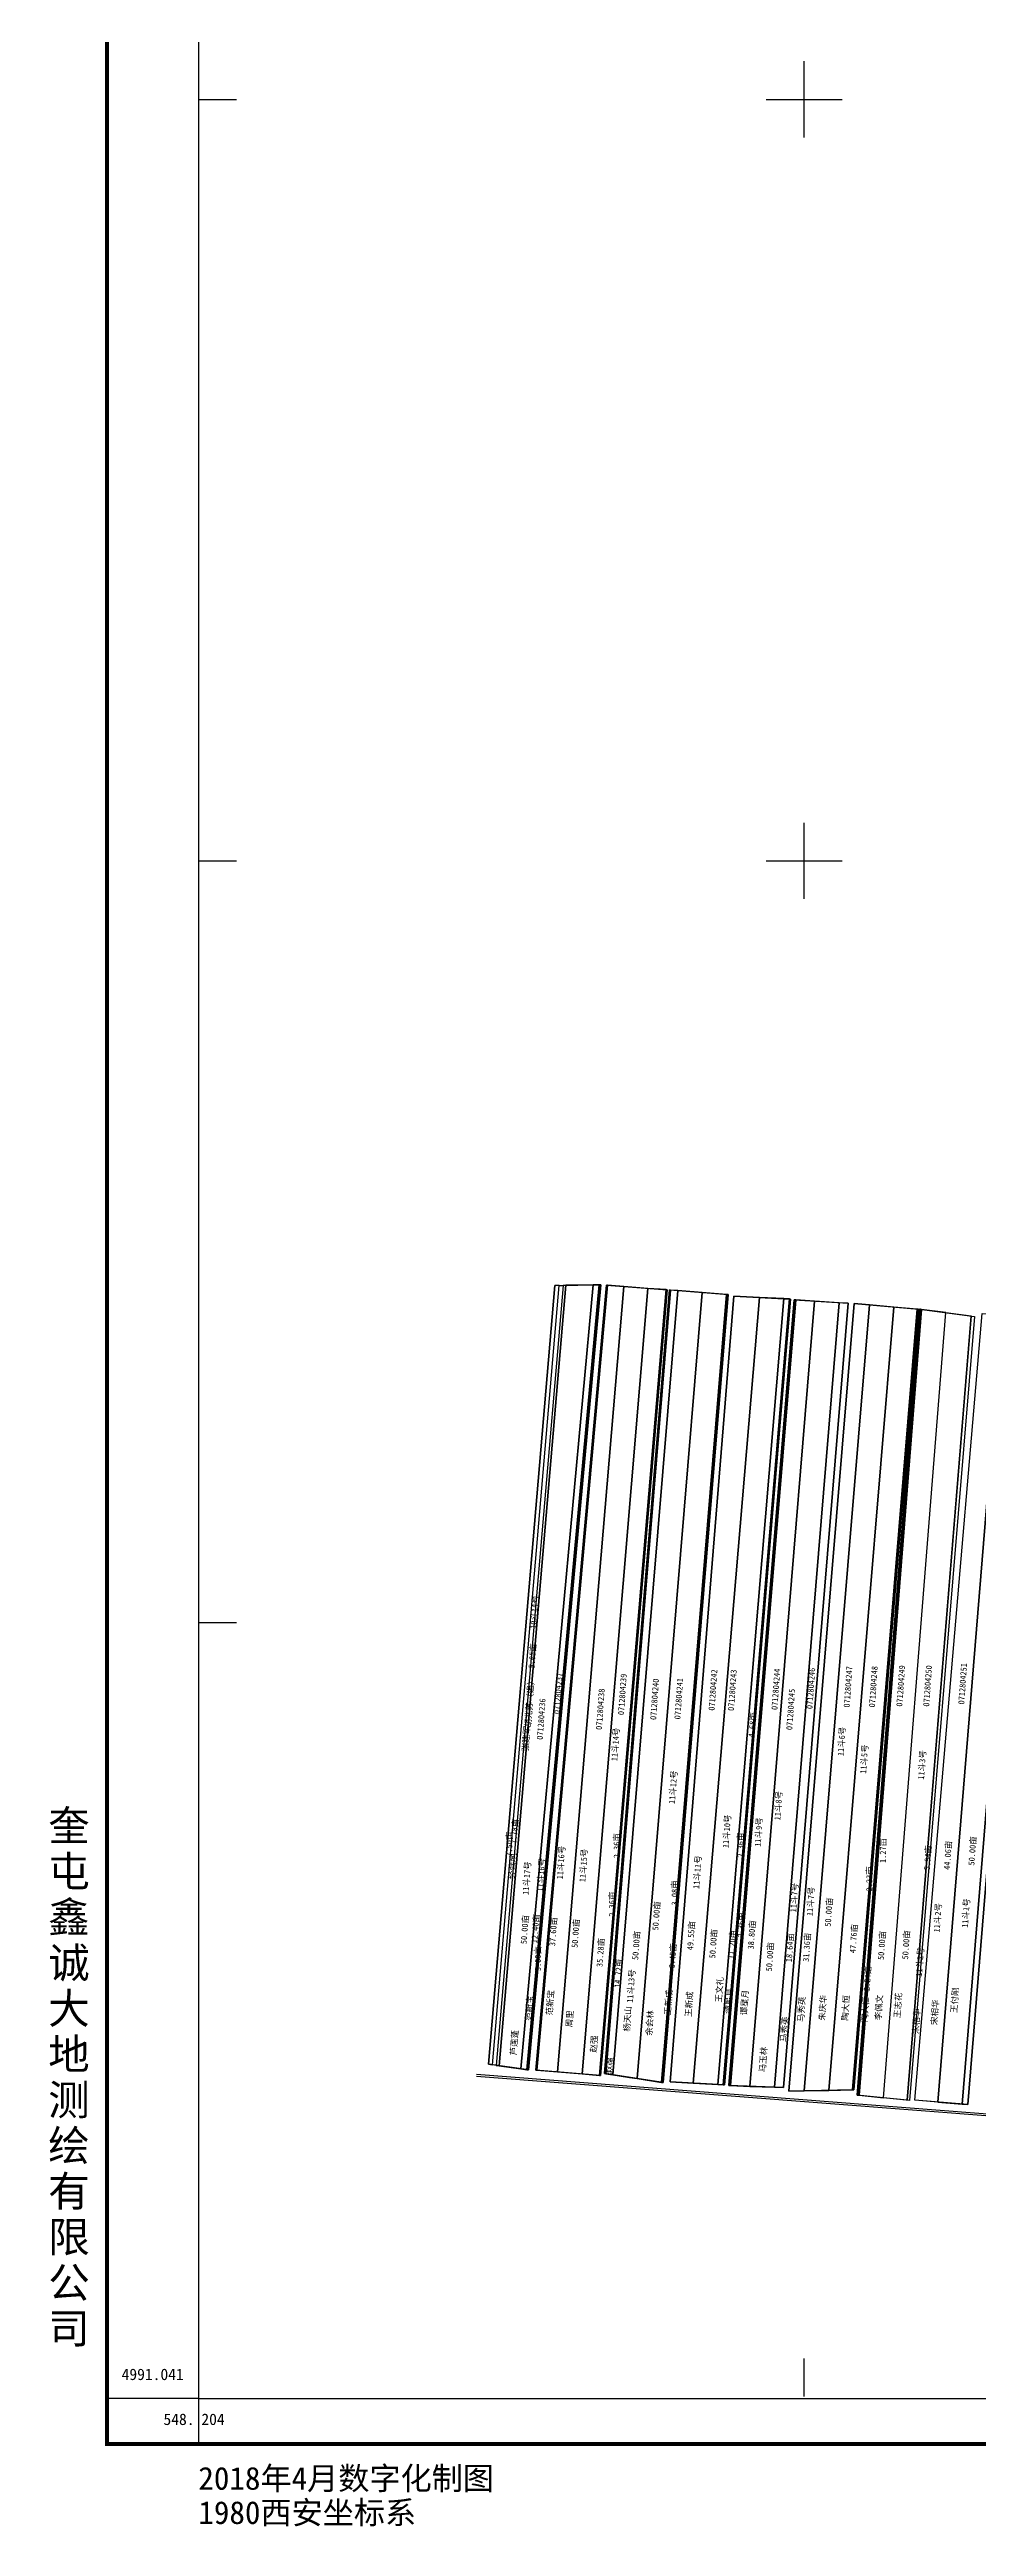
# Model space of a CAD drawing. Extents: x 548008 to 28551814, y 4990738 to 4997387.
# Drawn here: x 548008 to 549229, y 4990813 to 4994065 of the extents above; entities that cross this region are included whole.
import ezdxf
from ezdxf.enums import TextEntityAlignment as Align

# ---------------------------------------------------------------- set-up
doc = ezdxf.new("R2010")
doc.units = 0
doc.header["$LTSCALE"] = 10
for name, color, linetype in [('3.23分地', 7, 'CONTINUOUS'), ('TK', 7, 'CONTINUOUS'), ('出水桩', 5, 'CONTINUOUS'), ('地块名称', 6, 'CONTINUOUS'), ('地籍号', 7, 'CONTINUOUS'), ('扣减面积', 3, 'CONTINUOUS'), ('权利人', 10, 'CONTINUOUS'), ('林带', 3, 'CONTINUOUS'), ('测地框', 1, 'CONTINUOUS'), ('经营地', 5, 'CONTINUOUS'), ('经营地面积', 5, 'CONTINUOUS'), ('身份地块', 1, 'CONTINUOUS'), ('身份地面积', 1, 'CONTINUOUS')]:
    doc.layers.add(name, color=color, linetype=linetype)
doc.styles.add('宋体', font='')
doc.styles.get('宋体').set_extended_font_data('SimSun')

msp = doc.modelspace()

# ---------------------------------------------------------------- linework, layer by layer
at = {"layer": '3.23分地', "color": 1, "linetype": 'Continuous', "flags": 128}
for points in [[(548686.8, 4992442.6), (548683.1, 4992442.5), (548595.5, 4991418.3), (548599.2, 4991417.7)], [(548722.8, 4992443.2), (548686.8, 4992442.6), (548599.2, 4991417.7), (548627.8, 4991413.6), (548627.8, 4991413.6), (548627.8, 4991413.6)], [(548818.5, 4992436.9), (548794.6, 4992438.6), (548708.4, 4991407), (548731, 4991405.1)], [(548833.9, 4992435.6), (548824.5, 4992436.4), (548739.3, 4991407.1), (548748.7, 4991405.7)], [(548973.4, 4992425.1), (548941.2, 4992426.6), (548854.3, 4991394.9), (548886.5, 4991393.1)], [(549045.9, 4992419.8), (549013.7, 4992421.9), (548928.5, 4991390.7), (548960.8, 4991389.5)]]:
    msp.add_lwpolyline(points, close=True, dxfattribs=at)
at = {"layer": 'TK', "linetype": 'Continuous'}
for p, q in [((549000, 4993950), (549000, 4994050)), ((548204, 4994000), (548254, 4994000)), ((548950, 4994000), (549050, 4994000)), ((549000, 4992950), (549000, 4993050)), ((548204, 4993000), (548254, 4993000)), ((548950, 4993000), (549050, 4993000)), ((548204, 4992000), (548254, 4992000)), ((548204, 4991041), (548204, 4990921)), ((549000, 4990983.3), (549000, 4991033.3)), ((548204, 4990980.9), (548084, 4990980.9))]:
    msp.add_line(p, q, dxfattribs=at)
at = {"layer": 'TK', "linetype": 'Continuous', "const_width": 5, "flags": 128}
msp.add_lwpolyline([(548084, 4990921), (553324, 4990921), (553324, 4997161), (548084, 4997161)], close=True, dxfattribs=at)
at = {"layer": 'TK', "linetype": 'Continuous', "flags": 128}
msp.add_lwpolyline([(548204, 4990980.9), (553204, 4990980.9), (553204, 4997041), (548204, 4997041)], close=True, dxfattribs=at)
at = {"layer": '出水桩', "color": 2, "linetype": 'Continuous', "flags": 128}
for points in [[(548732.8, 4992443.4), (548730.8, 4992443.4), (548635.7, 4991412.4), (548637.6, 4991412.2)], [(548820, 4992436.7), (548818.5, 4992436.9), (548731, 4991405.1), (548732.5, 4991405)], [(548824.5, 4992436.4), (548822.9, 4992436.5), (548737.8, 4991407.4), (548739.3, 4991407.1)], [(548900.2, 4992430.4), (548898.3, 4992430.6), (548812.9, 4991395.9), (548814.8, 4991395.6)], [(548982.1, 4992424.6), (548980.6, 4992424.7), (548893.7, 4991392.7), (548895.2, 4991392.6)], [(548989, 4992423.6), (548986.8, 4992423.7), (548901.1, 4991391.8), (548903.3, 4991391.7)], [(549150.1, 4992411.1), (549148.6, 4992411.3), (549063.6, 4991386), (549065.1, 4991386)], [(549152.7, 4992411.1), (549151.4, 4992411.3), (549069.5, 4991379.3), (549070.7, 4991379.1)]]:
    msp.add_lwpolyline(points, close=True, dxfattribs=at)
at = {"layer": '出水桩', "color": 2, "linetype": 'Continuous', "elevation": 281.2, "flags": 128}
msp.add_lwpolyline([(548647.5, 4991412.1), (548648.8, 4991412), (548741.7, 4992442.6), (548740.4, 4992442.7)], close=True, dxfattribs=at)
at = {"layer": '林带', "color": 3, "linetype": 'Continuous', "elevation": 281.1, "flags": 128}
msp.add_lwpolyline([(548585.1, 4991419.8), (548590.5, 4991419), (548678.1, 4992442.4), (548672.5, 4992442.3)], close=True, dxfattribs=at)
at = {"layer": '林带', "color": 3, "linetype": 'Continuous', "flags": 128}
msp.add_lwpolyline([(549299.5, 4992399.9), (549292.2, 4992400.5), (549207.7, 4991367.4), (549215, 4991366.8)], close=True, dxfattribs=at)
at = {"layer": '测地框', "color": 0, "linetype": 'Continuous', "flags": 128}
for points, elevation in [([(548637.6, 4991412.2), (548585.1, 4991419.8), (548672.5, 4992442.3), (548732.8, 4992443.4)], 281.1), ([(548732.5, 4991405), (548647.5, 4991412.1), (548740.4, 4992442.7), (548820, 4992436.7)], 281.2), ([(548814.8, 4991395.6), (548737.8, 4991407.4), (548822.9, 4992436.5), (548900.2, 4992430.4)], 281.2), ([(548895.2, 4991392.6), (548824.1, 4991396.6), (548907.6, 4992428.3), (548982.1, 4992424.6)], 281.4), ([(548972.8, 4991389), (548901.1, 4991391.8), (548986.8, 4992423.7), (549057.9, 4992419)], 281.2), ([(549065.1, 4991386), (548979.8, 4991384.4), (549065.6, 4992418.7), (549150.1, 4992411.1)], 281.5), ([(549138.3, 4991372.3), (549069.5, 4991379.3), (549151.4, 4992411.3), (549223.7, 4992401.8)], 281.5), ([(549215, 4991366.8), (549145.5, 4991372.5), (549234, 4992405.8), (549299.5, 4992399.9)], 281.3)]:
    msp.add_lwpolyline(points, close=True, dxfattribs=dict(at, elevation=elevation))
for points, elevation in [([(549601.7, 4991323.8), (548569.4, 4991403.7)], 282), ([(549601.8, 4991326.3), (548569.5, 4991406.2)], 282.4)]:
    msp.add_lwpolyline(points, dxfattribs=dict(at, elevation=elevation))
at = {"layer": '经营地', "color": 5, "linetype": 'Continuous', "flags": 128}
msp.add_lwpolyline([(548595.5, 4991418.3), (548590.5, 4991419), (548678.1, 4992442.4), (548683.1, 4992442.5)], close=True, dxfattribs=at)
at = {"layer": '身份地块', "color": 1, "linetype": 'Continuous', "flags": 128}
for points in [[(548730.8, 4992443.4), (548722.8, 4992443.2), (548627.8, 4991413.6), (548635.7, 4991412.4)], [(548763.1, 4992441), (548741.7, 4992442.6), (548648.8, 4991412), (548675.7, 4991409.8), (548675.7, 4991409.8)], [(548794.6, 4992438.6), (548763.1, 4992441), (548675.7, 4991409.8), (548708.4, 4991407), (548708.4, 4991407)], [(548865.9, 4992433.1), (548833.9, 4992435.6), (548748.7, 4991405.7), (548770.6, 4991402.3), (548780.7, 4991400.8)], [(548898, 4992430.6), (548865.9, 4992433.1), (548780.7, 4991400.8), (548812.6, 4991395.9)], [(548898.3, 4992430.6), (548898, 4992430.6), (548812.6, 4991395.9), (548812.9, 4991395.9)], [(548941.2, 4992426.6), (548907.6, 4992428.3), (548824.1, 4991396.6), (548854.3, 4991394.9)], [(548980.6, 4992424.7), (548973.4, 4992425.1), (548886.5, 4991393.1), (548893.7, 4991392.7)], [(549013.7, 4992421.9), (548989, 4992423.6), (548903.3, 4991391.7), (548928.5, 4991390.7)], [(549057.9, 4992419), (549045.9, 4992419.8), (548960.8, 4991389.5), (548972.8, 4991389)], [(549085.7, 4992416.9), (549065.6, 4992418.6), (548979.8, 4991384.4), (549000.1, 4991384.8)], [(549117.8, 4992414), (549085.7, 4992416.9), (549000.1, 4991384.8), (549032.5, 4991385.4)], [(549148.6, 4992411.3), (549117.8, 4992414), (549032.5, 4991385.4), (549063.6, 4991386)], [(549154.1, 4992410.9), (549152.7, 4992411.1), (549070.7, 4991379.1), (549072.2, 4991379)], [(549186.1, 4992406.7), (549154.1, 4992410.9), (549072.2, 4991379), (549104.2, 4991375.8)], [(549260.2, 4992403.4), (549175.7, 4991370), (549145.5, 4991372.5), (549234, 4992405.8)], [(549292.2, 4992400.5), (549260.2, 4992403.4), (549175.7, 4991370), (549207.7, 4991367.4)], [(549292.2, 4992400.5), (549207.7, 4991367.4), (549175.7, 4991370), (549260.2, 4992403.4)]]:
    msp.add_lwpolyline(points, close=True, dxfattribs=at)
at = {"layer": '身份地块', "color": 1, "linetype": 'Continuous', "elevation": 281.5, "flags": 128}
for points in [[(549219.3, 4992402.4), (549135.1, 4991372.6), (549104.2, 4991375.8), (549186.1, 4992406.7)], [(549223.7, 4992401.8), (549138.3, 4991372.3), (549135.1, 4991372.6), (549219.3, 4992402.3)]]:
    msp.add_lwpolyline(points, close=True, dxfattribs=at)

# ---------------------------------------------------------------- texts
at = {"layer": '3.23分地', "color": 1, "linetype": 'Continuous', "style": '宋体'}
for s, p in [('张建军', (548634.4, 4991847.4)), ('王文礼', (548888.2, 4991517.7)), ('芦莲蓬', (548618.8, 4991448.1)), ('赵强', (548723.5, 4991446.3)), ('赵强', (548745.2, 4991417.9)), ('马玉林', (548945.8, 4991426))]:
    msp.add_text(s, height=8, rotation=86, dxfattribs=at).set_placement(p, align=Align.MIDDLE)
at = {"layer": 'TK', "color": 0, "linetype": 'Continuous', "style": '宋体'}
for s, p in [('奎', (548034, 4991701)), ('屯', (548034, 4991641)), ('鑫', (548034, 4991581)), ('诚', (548034, 4991521)), ('大', (548034, 4991461)), ('地', (548034, 4991401)), ('测', (548034, 4991341)), ('绘', (548034, 4991281)), ('有', (548034, 4991221)), ('限', (548034, 4991161)), ('公', (548034, 4991101)), ('司', (548034, 4991041))]:
    msp.add_text(s, height=40, dxfattribs=at).set_placement(p, align=Align.BOTTOM_CENTER)
msp.add_text('4991.041', height=15, dxfattribs=at).set_placement((548144, 4991012.4), align=Align.MIDDLE)
msp.add_text('548.', height=15, dxfattribs=at).set_placement((548199, 4990953.5), align=Align.MIDDLE_RIGHT)
for s, height, p in [('204', 15, (548208, 4990953.5)), ('2018年4月数字化制图', 30, (548204, 4990876)), ('1980西安坐标系', 30, (548204, 4990831))]:
    msp.add_text(s, height=height, dxfattribs=at).set_placement(p, align=Align.MIDDLE_LEFT)
at = {"layer": '地块名称', "color": 1, "linetype": 'Continuous', "style": '宋体'}
for s, p in [('10斗14号', (548645.2, 4992013.5)), ('11斗14号', (548751.7, 4991839.8)), ('11斗6号', (549048.9, 4991843.8)), ('11斗5号', (549078.4, 4991820.4)), ('11斗3号', (549154.5, 4991812.9)), ('11斗12号', (548827.4, 4991783.6)), ('11斗8号', (548965.7, 4991759.4, 281.5)), ('11斗10号', (548898, 4991725.7)), ('11斗9号', (548939.9, 4991724.7, 563)), ('11斗17号', (548635.2, 4991664.2, 1124.4)), ('11斗16号', (548653.9, 4991668.6, -0.2)), ('11斗16号', (548680.1, 4991684.7, -0.1)), ('11斗15号', (548709.7, 4991680.9)), ('11斗11号', (548859.3, 4991672)), ('11斗7号', (548986.5, 4991638.6, 281.5)), ('11斗7号', (549008.2, 4991633.7, 281.5)), ('11斗2号', (549175.1, 4991612.2)), ('11斗1号', (549212.1, 4991618.3)), ('11斗2号', (549151.7, 4991554.1)), ('11斗13号', (548772.2, 4991522.5))]:
    msp.add_text(s, height=8, rotation=86, dxfattribs=at).set_placement(p, align=Align.MIDDLE)
at = {"layer": '地籍号', "color": 1, "linetype": 'Continuous', "style": '宋体'}
for s, p in [('0712804242', (548880.1, 4991911.2)), ('0712804244', (548962.7, 4991912.1)), ('0712804246', (549008.7, 4991913.3)), ('0712804247', (549057.6, 4991915.3)), ('0712804248', (549090.8, 4991915.5)), ('0712804249', (549126.8, 4991916.5)), ('0712804250', (549162.1, 4991916.5)), ('0712804251', (549208.2, 4991919.4)), ('0712804237', (548676.6, 4991906.7)), ('0712804238', (548732.1, 4991886)), ('0712804239', (548761.1, 4991905.4)), ('0712804240', (548803.4, 4991899)), ('0712804241', (548835.2, 4991899.8)), ('0712804243', (548905.6, 4991910.9)), ('0712804245', (548982.2, 4991885.7)), ('0712804236', (548654.4, 4991873))]:
    msp.add_text(s, height=8, rotation=86, dxfattribs=at).set_placement(p, align=Align.MIDDLE)
at = {"layer": '扣减面积', "color": 3, "linetype": 'Continuous', "style": '宋体'}
for s, p in [('7.50亩', (548616.5, 4991692.4, 281.2)), ('2.36亩', (548757.6, 4991690.3, 281.2)), ('2.36亩', (548920.1, 4991691.1)), ('1.27亩', (549107.5, 4991684, 281.5)), ('2.33亩', (549089.6, 4991646.8)), ('2.36亩', (548751.4, 4991613.5, 562.4)), ('3.08亩', (548833.7, 4991628.3)), ('2.36亩', (548920.6, 4991586.3)), ('3.00亩', (548654, 4991542))]:
    msp.add_text(s, height=8, rotation=90, dxfattribs=at).set_placement(p)
at = {"layer": '权利人', "color": 1, "linetype": 'Continuous', "style": '宋体'}
for s, p in [('胡兆苏（退）', (548638.9, 4991895.5)), ('范新宝', (548665.8, 4991500.5, 281.1)), ('王新成', (548821.3, 4991501)), ('谭星月', (548900.7, 4991502.8)), ('谭星月', (548921.5, 4991500.7)), ('王付刚', (549197.5, 4991503.8)), ('范新宝', (548638.3, 4991493.5, 562.2)), ('周里', (548691.8, 4991479.4)), ('杨天山', (548767.5, 4991479.4)), ('余会林', (548796.6, 4991474)), ('王新成', (548848.5, 4991498.6)), ('马秀英', (548996, 4991491.9)), ('朱庆华', (549024, 4991493.9)), ('陶大恒', (549054.1, 4991493.7)), ('陶大恒', (549079.7, 4991491.7)), ('李佩文', (549097.8, 4991494.3)), ('王志花', (549122.8, 4991497.1)), ('宋相华', (549147, 4991476.2)), ('宋相华', (549171.4, 4991488)), ('马秀英', (548973.8, 4991465.7))]:
    msp.add_text(s, height=8, rotation=86, dxfattribs=at).set_placement(p, align=Align.MIDDLE)
at = {"layer": '经营地', "color": 5, "linetype": 'Continuous', "style": '宋体'}
msp.add_text('经营地', height=8, rotation=86, dxfattribs=at).set_placement((548616.6, 4991679.8, 562.2), align=Align.MIDDLE)
at = {"layer": '经营地面积', "color": 5, "linetype": 'Continuous', "style": '宋体'}
msp.add_text('7.78亩', height=8, rotation=86, dxfattribs=at).set_placement((548622.1, 4991709))
at = {"layer": '身份地面积', "color": 1, "linetype": 'Continuous', "style": '宋体'}
for s, p in [('5.65亩', (548645.7, 4991939.2)), ('4.68亩', (548934.7, 4991848.7)), ('44.06亩', (549191.3, 4991674.8)), ('50.00亩', (549223.5, 4991680.5)), ('5.94亩', (549165, 4991674.3)), ('50.00亩', (548635.3, 4991577.2)), ('12.40亩', (548649.3, 4991578.4)), ('37.60亩', (548672.8, 4991574.6)), ('50.00亩', (548808.3, 4991595.2)), ('50.00亩', (549034.8, 4991600.1)), ('50.00亩', (548702.2, 4991572.3)), ('35.28亩', (548734.9, 4991547.1)), ('50.00亩', (548781.8, 4991556.4)), ('49.55亩', (548853.9, 4991569.2)), ('50.00亩', (548883.1, 4991558.6)), ('11.20亩', (548907.8, 4991557.6)), ('38.80亩', (548933.6, 4991570.3)), ('18.64亩', (548983.7, 4991553.5)), ('31.36亩', (549006, 4991554, 281.5)), ('47.76亩', (549067.5, 4991565.4)), ('50.00亩', (549104.5, 4991556.4)), ('50.00亩', (549136.4, 4991557.1)), ('14.72亩', (548758.3, 4991519.8)), ('0.45亩', (548829.9, 4991545.5)), ('50.00亩', (548957.5, 4991541.5)), ('2.24亩', (549085.8, 4991515.7))]:
    msp.add_text(s, height=8, rotation=86, dxfattribs=at).set_placement(p)

doc.saveas('drawing.dxf')
